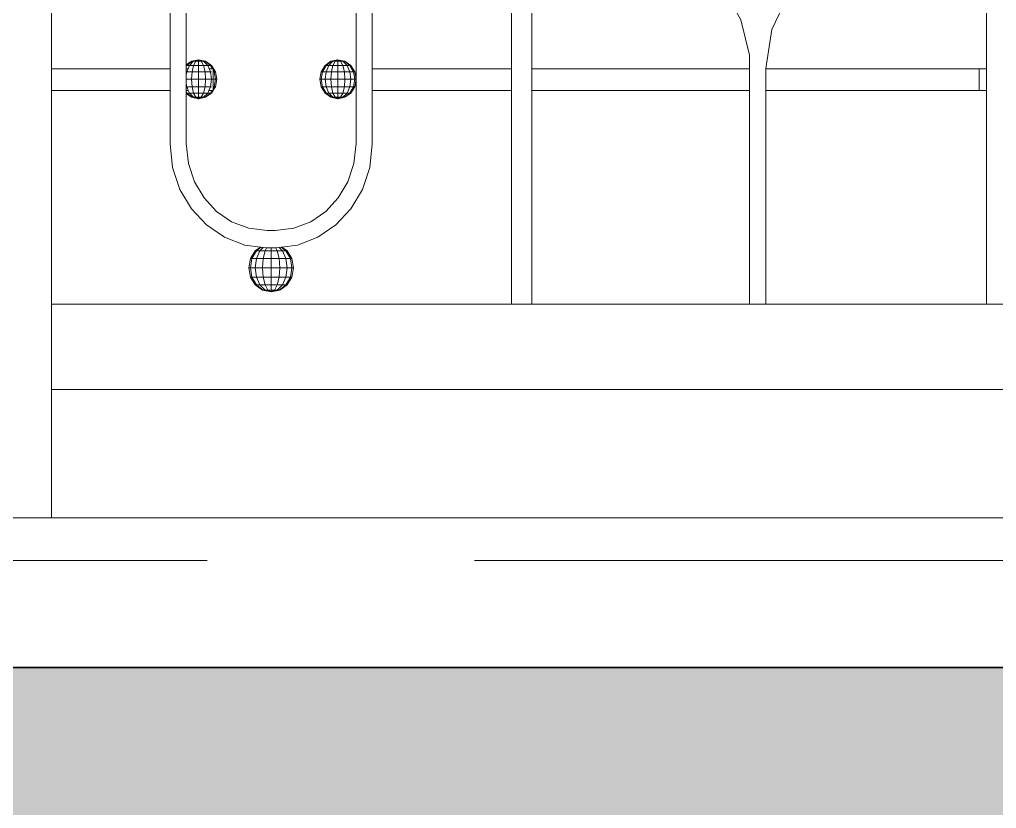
# Model space of a CAD drawing. Header units: millimetres. Extents: x 1832547 to 2001569, y -558009 to -417808.
# Drawn here: x 1917742 to 1918199, y -552015.2 to -551646 of the extents above; entities that cross this region are included whole.
import ezdxf

# ---------------------------------------------------------------- set-up
doc = ezdxf.new("R2010")
doc.units = ezdxf.units.MM
doc.header["$MEASUREMENT"] = 0
doc.linetypes.add('CENTER', pattern=[2, 1.25, -0.25, 0.25, -0.25])
for name, color, linetype, lineweight in [('CA-cot', 2, 'CONTINUOUS', 35), ('CA.dim 08', 8, 'CONTINUOUS', 13), ('CA.manh 08', 8, 'CONTINUOUS', 9), ('CA.thay 145', 145, 'CONTINUOUS', 18), ('CA.tim 67', 67, 'CENTER', 9), ('CA.vat lieu 08', 8, 'CONTINUOUS', 5), ('CA_manh 08', 8, 'CONTINUOUS', 9)]:
    doc.layers.add(name, color=color, linetype=linetype, lineweight=lineweight)
doc.layers.add('H', color=250, linetype='CONTINUOUS')

# ---------------------------------------------------------------- blocks, each defined once
blk = doc.blocks.new('EG535')
at = {"layer": 'CA_manh 08'}
for p, q in [((1947512.28, -527113.43), (1947512.28, -526601.15)), ((1947567.7, -526601.15), (1947567.7, -527113.43)), ((1947662.28, -527113.43), (1947662.28, -526601.15)), ((1947727.45, -526601.15), (1947727.45, -527113.43)), ((1947736.91, -527113.43), (1947736.91, -526601.15)), ((1947949.52, -526601.15), (1947949.52, -527113.43)), ((1947575.27, -527111.66), (1947575.27, -526601.77)), ((1947654.72, -526602.13), (1947654.72, -527118.32)), ((1947826.55, -527075.88), (1947834.6, -527090.5)), ((1947849.17, -527094.98), (1947856.75, -527079.19)), ((1947834.6, -527090.5), (1947838.76, -527107.12)), ((1947846.32, -527113.29), (1947849.17, -527094.98)), ((1947838.76, -527107.12), (1947838.76, -527113.43)), ((1947575.27, -527111.66), (1947577.76, -527109.87)), ((1947575.27, -527111.85), (1947575.27, -527111.66)), ((1947575.46, -527111.85), (1947575.27, -527111.85)), ((1947575.27, -527112.19), (1947575.46, -527111.85)), ((1947575.27, -527112.19), (1947575.27, -527111.85)), ((1947575.27, -527113.43), (1947575.27, -527112.19)), ((1947575.46, -527111.85), (1947578.01, -527109.87)), ((1947576.76, -527111.85), (1947575.46, -527111.85)), ((1947575.46, -527114.82), (1947576.76, -527111.85)), ((1947576.76, -527111.85), (1947578.72, -527109.87)), ((1947578.72, -527111.85), (1947576.76, -527111.85)), ((1947577.76, -527109.87), (1947581.02, -527109.17)), ((1947578.01, -527109.87), (1947577.76, -527109.87)), ((1947578.01, -527109.87), (1947581.02, -527109.17)), ((1947578.72, -527109.87), (1947578.01, -527109.87)), ((1947578.01, -527114.82), (1947578.72, -527111.85)), ((1947578.72, -527109.87), (1947581.02, -527109.17)), ((1947579.77, -527109.87), (1947578.72, -527109.87)), ((1947578.72, -527111.85), (1947579.77, -527109.87)), ((1947581.02, -527111.85), (1947578.72, -527111.85)), ((1947579.77, -527109.87), (1947581.02, -527109.17)), ((1947581.02, -527109.87), (1947579.77, -527109.87)), ((1947581.02, -527109.17), (1947581.02, -527109.87)), ((1947584.28, -527109.87), (1947581.02, -527109.17)), ((1947584.03, -527109.87), (1947581.02, -527109.17)), ((1947583.32, -527109.87), (1947581.02, -527109.17)), ((1947582.27, -527109.87), (1947581.02, -527109.17)), ((1947582.27, -527109.87), (1947581.02, -527109.87)), ((1947581.02, -527109.87), (1947581.02, -527111.85)), ((1947583.32, -527111.85), (1947581.02, -527111.85)), ((1947581.02, -527111.85), (1947581.02, -527114.82)), ((1947583.32, -527109.87), (1947582.27, -527109.87)), ((1947583.32, -527111.85), (1947582.27, -527109.87)), ((1947584.03, -527109.87), (1947583.32, -527109.87)), ((1947585.28, -527111.85), (1947583.32, -527109.87)), ((1947585.28, -527111.85), (1947583.32, -527111.85)), ((1947584.03, -527114.82), (1947583.32, -527111.85)), ((1947584.03, -527109.87), (1947584.28, -527109.87)), ((1947586.58, -527111.85), (1947584.03, -527109.87)), ((1947587.04, -527111.85), (1947584.28, -527109.87)), ((1947586.58, -527111.85), (1947585.28, -527111.85)), ((1947586.58, -527114.82), (1947585.28, -527111.85)), ((1947587.04, -527111.85), (1947586.58, -527111.85)), ((1947587.49, -527113.43), (1947586.58, -527111.85)), ((1947588.88, -527114.82), (1947587.04, -527111.85)), ((1947638.34, -527114.82), (1947640.19, -527111.85)), ((1947638.94, -527114.82), (1947640.64, -527111.85)), ((1947640.19, -527111.85), (1947642.95, -527109.87)), ((1947640.64, -527111.85), (1947640.19, -527111.85)), ((1947640.64, -527111.85), (1947643.2, -527109.87)), ((1947641.95, -527111.85), (1947640.64, -527111.85)), ((1947640.64, -527114.82), (1947641.95, -527111.85)), ((1947641.95, -527111.85), (1947643.9, -527109.87)), ((1947643.9, -527111.85), (1947641.95, -527111.85)), ((1947642.95, -527109.87), (1947646.2, -527109.17)), ((1947643.2, -527109.87), (1947642.95, -527109.87)), ((1947643.2, -527109.87), (1947646.2, -527109.17)), ((1947643.9, -527109.87), (1947643.2, -527109.87)), ((1947643.2, -527114.82), (1947643.9, -527111.85)), ((1947643.9, -527109.87), (1947646.2, -527109.17)), ((1947644.96, -527109.87), (1947643.9, -527109.87)), ((1947643.9, -527111.85), (1947644.96, -527109.87)), ((1947646.2, -527111.85), (1947643.9, -527111.85)), ((1947644.96, -527109.87), (1947646.2, -527109.17)), ((1947646.2, -527109.87), (1947644.96, -527109.87)), ((1947646.2, -527109.17), (1947646.2, -527109.87)), ((1947649.46, -527109.87), (1947646.2, -527109.17)), ((1947649.21, -527109.87), (1947646.2, -527109.17)), ((1947648.51, -527109.87), (1947646.2, -527109.17)), ((1947647.45, -527109.87), (1947646.2, -527109.17)), ((1947647.45, -527109.87), (1947646.2, -527109.87)), ((1947646.2, -527109.87), (1947646.2, -527111.85)), ((1947648.51, -527111.85), (1947646.2, -527111.85)), ((1947646.2, -527111.85), (1947646.2, -527114.82)), ((1947648.51, -527109.87), (1947647.45, -527109.87)), ((1947648.51, -527111.85), (1947647.45, -527109.87)), ((1947649.21, -527109.87), (1947648.51, -527109.87)), ((1947650.46, -527111.85), (1947648.51, -527109.87)), ((1947650.46, -527111.85), (1947648.51, -527111.85)), ((1947649.21, -527114.82), (1947648.51, -527111.85)), ((1947649.21, -527109.87), (1947649.46, -527109.87)), ((1947651.77, -527111.85), (1947649.21, -527109.87)), ((1947652.22, -527111.85), (1947649.46, -527109.87)), ((1947651.77, -527111.85), (1947650.46, -527111.85)), ((1947651.77, -527114.82), (1947650.46, -527111.85)), ((1947652.22, -527111.85), (1947651.77, -527111.85)), ((1947653.47, -527114.82), (1947651.77, -527111.85)), ((1947654.07, -527114.82), (1947652.22, -527111.85)), ((1947846.32, -527113.43), (1947846.32, -527113.29)), ((1947512.28, -527113.43), (1947567.7, -527113.43)), ((1947512.28, -527113.43), (1947512.28, -527123.59)), ((1947567.7, -527113.43), (1947567.7, -527123.59)), ((1947575.27, -527113.43), (1947575.95, -527113.43)), ((1947575.27, -527114.82), (1947575.27, -527113.43)), ((1947575.46, -527114.82), (1947575.27, -527114.82)), ((1947575.27, -527116.29), (1947575.46, -527114.82)), ((1947575.27, -527116.29), (1947575.27, -527114.82)), ((1947575.27, -527118.32), (1947575.27, -527116.29)), ((1947578.01, -527114.82), (1947575.46, -527114.82)), ((1947577.76, -527118.32), (1947578.01, -527114.82)), ((1947581.02, -527114.82), (1947578.01, -527114.82)), ((1947584.03, -527114.82), (1947581.02, -527114.82)), ((1947581.02, -527114.82), (1947581.02, -527118.32)), ((1947586.58, -527114.82), (1947584.03, -527114.82)), ((1947584.28, -527118.32), (1947584.03, -527114.82)), ((1947586.09, -527113.43), (1947587.49, -527113.43)), ((1947587.11, -527114.82), (1947586.58, -527114.82)), ((1947587.04, -527118.32), (1947586.58, -527114.82)), ((1947587.49, -527113.43), (1947587.88, -527113.43)), ((1947587.88, -527113.43), (1947587.88, -527114.11)), ((1947588.29, -527114.82), (1947587.88, -527114.11)), ((1947587.88, -527114.11), (1947587.88, -527114.82)), ((1947588.29, -527114.82), (1947587.88, -527114.82)), ((1947587.88, -527114.82), (1947587.88, -527118.32)), ((1947588.88, -527114.82), (1947588.29, -527114.82)), ((1947588.88, -527118.32), (1947588.29, -527114.82)), ((1947589.53, -527118.32), (1947588.88, -527114.82)), ((1947637.69, -527118.32), (1947638.34, -527114.82)), ((1947638.94, -527114.82), (1947638.34, -527114.82)), ((1947638.34, -527118.32), (1947638.94, -527114.82)), ((1947640.64, -527114.82), (1947638.94, -527114.82)), ((1947640.19, -527118.32), (1947640.64, -527114.82)), ((1947643.2, -527114.82), (1947640.64, -527114.82)), ((1947642.95, -527118.32), (1947643.2, -527114.82)), ((1947646.2, -527114.82), (1947643.2, -527114.82)), ((1947649.21, -527114.82), (1947646.2, -527114.82)), ((1947646.2, -527114.82), (1947646.2, -527118.32)), ((1947651.77, -527114.82), (1947649.21, -527114.82)), ((1947649.46, -527118.32), (1947649.21, -527114.82)), ((1947653.47, -527114.82), (1947651.77, -527114.82)), ((1947652.22, -527118.32), (1947651.77, -527114.82)), ((1947654.07, -527114.82), (1947653.47, -527114.82)), ((1947654.07, -527118.32), (1947653.47, -527114.82)), ((1947654.72, -527118.32), (1947654.07, -527114.82)), ((1947727.45, -527113.43), (1947662.28, -527113.43)), ((1947662.28, -527123.59), (1947662.28, -527113.43)), ((1947727.45, -527113.43), (1947727.45, -527123.59)), ((1947838.76, -527113.43), (1947736.91, -527113.43)), ((1947736.91, -527123.59), (1947736.91, -527113.43)), ((1947838.76, -527113.43), (1947838.76, -527123.59)), ((1947946.1, -527113.43), (1947846.32, -527113.43)), ((1947846.32, -527123.59), (1947846.32, -527113.43)), ((1947949.52, -527113.43), (1947946.1, -527113.43)), ((1947946.1, -527113.43), (1947946.1, -527123.59)), ((1947949.52, -527123.59), (1947949.52, -527113.43)), ((1947577.76, -527118.32), (1947575.27, -527118.32)), ((1947575.27, -527120.34), (1947575.27, -527118.32)), ((1947575.46, -527121.82), (1947575.27, -527120.34)), ((1947575.27, -527121.82), (1947575.27, -527120.34)), ((1947575.46, -527121.82), (1947575.27, -527121.82)), ((1947575.27, -527123.59), (1947575.27, -527121.82)), ((1947578.01, -527121.82), (1947575.46, -527121.82)), ((1947576.22, -527123.59), (1947575.46, -527121.82)), ((1947581.02, -527118.32), (1947577.76, -527118.32)), ((1947578.01, -527121.82), (1947577.76, -527118.32)), ((1947581.02, -527121.82), (1947578.01, -527121.82)), ((1947578.72, -527124.78), (1947578.01, -527121.82)), ((1947584.28, -527118.32), (1947581.02, -527118.32)), ((1947581.02, -527118.32), (1947581.02, -527121.82)), ((1947584.03, -527121.82), (1947581.02, -527121.82)), ((1947581.02, -527121.82), (1947581.02, -527124.78)), ((1947583.32, -527124.78), (1947584.03, -527121.82)), ((1947584.03, -527121.82), (1947584.28, -527118.32)), ((1947586.58, -527121.82), (1947584.03, -527121.82)), ((1947587.04, -527118.32), (1947584.28, -527118.32)), ((1947585.81, -527123.59), (1947586.58, -527121.82)), ((1947586.58, -527121.82), (1947587.04, -527118.32)), ((1947587.11, -527121.82), (1947586.58, -527121.82)), ((1947587.88, -527118.32), (1947587.04, -527118.32)), ((1947588.88, -527118.32), (1947587.88, -527118.32)), ((1947587.88, -527118.32), (1947587.88, -527121.82)), ((1947588.29, -527121.82), (1947587.88, -527121.82)), ((1947587.88, -527123.43), (1947588.88, -527121.82)), ((1947587.88, -527122.52), (1947588.29, -527121.82)), ((1947587.88, -527121.82), (1947587.88, -527122.52)), ((1947587.88, -527122.52), (1947587.88, -527123.43)), ((1947588.29, -527121.82), (1947588.88, -527118.32)), ((1947588.88, -527121.82), (1947588.29, -527121.82)), ((1947589.53, -527118.32), (1947588.88, -527118.32)), ((1947588.88, -527121.82), (1947589.53, -527118.32)), ((1947638.34, -527118.32), (1947637.69, -527118.32)), ((1947638.34, -527121.82), (1947637.69, -527118.32)), ((1947640.19, -527118.32), (1947638.34, -527118.32)), ((1947638.94, -527121.82), (1947638.34, -527118.32)), ((1947638.94, -527121.82), (1947638.34, -527121.82)), ((1947640.19, -527124.78), (1947638.34, -527121.82)), ((1947640.64, -527121.82), (1947638.94, -527121.82)), ((1947640.64, -527124.78), (1947638.94, -527121.82)), ((1947642.95, -527118.32), (1947640.19, -527118.32)), ((1947640.64, -527121.82), (1947640.19, -527118.32)), ((1947643.2, -527121.82), (1947640.64, -527121.82)), ((1947641.95, -527124.78), (1947640.64, -527121.82)), ((1947646.2, -527118.32), (1947642.95, -527118.32)), ((1947643.2, -527121.82), (1947642.95, -527118.32)), ((1947646.2, -527121.82), (1947643.2, -527121.82)), ((1947643.9, -527124.78), (1947643.2, -527121.82)), ((1947649.46, -527118.32), (1947646.2, -527118.32)), ((1947646.2, -527118.32), (1947646.2, -527121.82)), ((1947649.21, -527121.82), (1947646.2, -527121.82)), ((1947646.2, -527121.82), (1947646.2, -527124.78)), ((1947648.51, -527124.78), (1947649.21, -527121.82)), ((1947649.21, -527121.82), (1947649.46, -527118.32)), ((1947651.77, -527121.82), (1947649.21, -527121.82)), ((1947652.22, -527118.32), (1947649.46, -527118.32)), ((1947650.46, -527124.78), (1947651.77, -527121.82)), ((1947651.77, -527121.82), (1947652.22, -527118.32)), ((1947653.47, -527121.82), (1947651.77, -527121.82)), ((1947651.77, -527124.78), (1947653.47, -527121.82)), ((1947654.07, -527118.32), (1947652.22, -527118.32)), ((1947652.22, -527124.78), (1947654.07, -527121.82)), ((1947653.47, -527121.82), (1947654.07, -527118.32)), ((1947654.07, -527121.82), (1947653.47, -527121.82)), ((1947654.72, -527118.32), (1947654.07, -527118.32)), ((1947654.07, -527121.82), (1947654.72, -527118.32)), ((1947654.72, -527118.32), (1947654.72, -527148.46)), ((1947512.28, -527223.59), (1947512.28, -527123.59)), ((1947567.7, -527123.59), (1947512.28, -527123.59)), ((1947567.7, -527123.59), (1947567.7, -527148.49)), ((1947576.22, -527123.59), (1947575.27, -527123.59)), ((1947575.27, -527124.45), (1947575.27, -527123.59)), ((1947575.46, -527124.78), (1947575.27, -527124.45)), ((1947575.27, -527124.78), (1947575.27, -527124.45)), ((1947575.46, -527124.78), (1947575.27, -527124.78)), ((1947575.27, -527124.97), (1947575.27, -527124.78)), ((1947577.76, -527126.77), (1947575.27, -527124.97)), ((1947575.27, -527148.46), (1947575.27, -527124.97)), ((1947576.76, -527124.78), (1947575.46, -527124.78)), ((1947578.01, -527126.77), (1947575.46, -527124.78)), ((1947576.76, -527124.78), (1947576.22, -527123.59)), ((1947578.72, -527124.78), (1947576.76, -527124.78)), ((1947578.72, -527126.77), (1947576.76, -527124.78)), ((1947578.01, -527126.77), (1947577.76, -527126.77)), ((1947581.02, -527127.46), (1947577.76, -527126.77)), ((1947578.72, -527126.77), (1947578.01, -527126.77)), ((1947581.02, -527127.46), (1947578.01, -527126.77)), ((1947581.02, -527124.78), (1947578.72, -527124.78)), ((1947579.77, -527126.77), (1947578.72, -527124.78)), ((1947579.77, -527126.77), (1947578.72, -527126.77)), ((1947581.02, -527127.46), (1947578.72, -527126.77)), ((1947581.02, -527126.77), (1947579.77, -527126.77)), ((1947581.02, -527127.46), (1947579.77, -527126.77)), ((1947583.32, -527124.78), (1947581.02, -527124.78)), ((1947581.02, -527124.78), (1947581.02, -527126.77)), ((1947581.02, -527127.46), (1947583.32, -527126.77)), ((1947582.27, -527126.77), (1947581.02, -527126.77)), ((1947581.02, -527126.77), (1947581.02, -527127.46)), ((1947581.02, -527127.46), (1947584.28, -527126.77)), ((1947581.02, -527127.46), (1947584.03, -527126.77)), ((1947581.02, -527127.46), (1947582.27, -527126.77)), ((1947582.27, -527126.77), (1947583.32, -527124.78)), ((1947583.32, -527126.77), (1947582.27, -527126.77)), ((1947585.28, -527124.78), (1947583.32, -527124.78)), ((1947583.32, -527126.77), (1947585.28, -527124.78)), ((1947584.03, -527126.77), (1947583.32, -527126.77)), ((1947584.03, -527126.77), (1947586.58, -527124.78)), ((1947584.28, -527126.77), (1947584.03, -527126.77)), ((1947584.28, -527126.77), (1947587.04, -527124.78)), ((1947585.28, -527124.78), (1947585.81, -527123.59)), ((1947586.58, -527124.78), (1947585.28, -527124.78)), ((1947587.27, -527123.59), (1947585.81, -527123.59)), ((1947586.58, -527124.78), (1947587.27, -527123.59)), ((1947586.58, -527124.78), (1947587.04, -527124.78)), ((1947587.04, -527124.78), (1947587.78, -527123.59)), ((1947587.78, -527123.59), (1947587.27, -527123.59)), ((1947587.78, -527123.59), (1947587.88, -527123.59)), ((1947587.88, -527123.59), (1947587.88, -527123.43)), ((1947640.64, -527124.78), (1947640.19, -527124.78)), ((1947642.95, -527126.77), (1947640.19, -527124.78)), ((1947641.95, -527124.78), (1947640.64, -527124.78)), ((1947643.2, -527126.77), (1947640.64, -527124.78)), ((1947643.9, -527124.78), (1947641.95, -527124.78)), ((1947643.9, -527126.77), (1947641.95, -527124.78)), ((1947643.2, -527126.77), (1947642.95, -527126.77)), ((1947646.2, -527127.46), (1947642.95, -527126.77)), ((1947643.9, -527126.77), (1947643.2, -527126.77)), ((1947646.2, -527127.46), (1947643.2, -527126.77)), ((1947646.2, -527124.78), (1947643.9, -527124.78)), ((1947644.96, -527126.77), (1947643.9, -527124.78)), ((1947644.96, -527126.77), (1947643.9, -527126.77)), ((1947646.2, -527127.46), (1947643.9, -527126.77)), ((1947646.2, -527126.77), (1947644.96, -527126.77)), ((1947646.2, -527127.46), (1947644.96, -527126.77)), ((1947648.51, -527124.78), (1947646.2, -527124.78)), ((1947646.2, -527124.78), (1947646.2, -527126.77)), ((1947646.2, -527127.46), (1947648.51, -527126.77)), ((1947647.45, -527126.77), (1947646.2, -527126.77)), ((1947646.2, -527126.77), (1947646.2, -527127.46)), ((1947646.2, -527127.46), (1947649.46, -527126.77)), ((1947646.2, -527127.46), (1947649.21, -527126.77)), ((1947646.2, -527127.46), (1947647.45, -527126.77)), ((1947647.45, -527126.77), (1947648.51, -527124.78)), ((1947648.51, -527126.77), (1947647.45, -527126.77)), ((1947650.46, -527124.78), (1947648.51, -527124.78)), ((1947648.51, -527126.77), (1947650.46, -527124.78)), ((1947649.21, -527126.77), (1947648.51, -527126.77)), ((1947649.21, -527126.77), (1947651.77, -527124.78)), ((1947649.46, -527126.77), (1947649.21, -527126.77)), ((1947649.46, -527126.77), (1947652.22, -527124.78)), ((1947651.77, -527124.78), (1947650.46, -527124.78)), ((1947651.77, -527124.78), (1947652.22, -527124.78)), ((1947662.28, -527123.59), (1947727.45, -527123.59)), ((1947662.28, -527148.49), (1947662.28, -527123.59)), ((1947727.45, -527123.59), (1947727.45, -527223.59)), ((1947736.91, -527123.59), (1947838.76, -527123.59)), ((1947736.91, -527223.59), (1947736.91, -527123.59)), ((1947838.76, -527223.59), (1947838.76, -527123.59)), ((1947846.32, -527123.59), (1947946.1, -527123.59)), ((1947846.32, -527223.59), (1947846.32, -527123.59)), ((1947946.1, -527123.59), (1947949.52, -527123.59)), ((1947949.52, -527123.59), (1947949.52, -527223.59)), ((1947567.7, -527148.49), (1947568.9, -527159.67)), ((1947576.27, -527157.78), (1947575.27, -527148.46)), ((1947654.72, -527148.46), (1947653.72, -527157.78)), ((1947661.08, -527159.67), (1947662.28, -527148.49)), ((1947579.12, -527166.34), (1947576.27, -527157.78)), ((1947653.72, -527157.78), (1947650.87, -527166.33)), ((1947568.9, -527159.67), (1947572.32, -527169.93)), ((1947657.67, -527169.93), (1947661.08, -527159.67)), ((1947583.59, -527173.89), (1947579.12, -527166.34)), ((1947650.87, -527166.33), (1947646.39, -527173.89)), ((1947572.32, -527169.93), (1947577.68, -527178.98)), ((1947652.3, -527178.98), (1947657.67, -527169.93)), ((1947589.46, -527180.19), (1947583.59, -527173.89)), ((1947646.39, -527173.89), (1947640.53, -527180.19)), ((1947577.68, -527178.98), (1947584.71, -527186.54)), ((1947596.49, -527184.99), (1947589.46, -527180.19)), ((1947640.53, -527180.19), (1947633.5, -527184.99)), ((1947645.27, -527186.54), (1947652.3, -527178.98)), ((1947604.46, -527188.06), (1947596.49, -527184.99)), ((1947633.5, -527184.99), (1947625.53, -527188.06)), ((1947584.71, -527186.54), (1947593.14, -527192.3)), ((1947613.13, -527189.13), (1947604.46, -527188.06)), ((1947616.85, -527189.13), (1947613.13, -527189.13)), ((1947625.53, -527188.06), (1947616.85, -527189.13)), ((1947636.84, -527192.3), (1947645.27, -527186.54)), ((1947593.14, -527192.3), (1947602.7, -527195.97)), ((1947627.29, -527195.97), (1947636.84, -527192.3)), ((1947602.7, -527195.97), (1947609.95, -527196.87)), ((1947605.27, -527202.26), (1947607.55, -527198.6)), ((1947606.01, -527202.26), (1947608.12, -527198.6)), ((1947607.55, -527198.6), (1947609.95, -527196.87)), ((1947608.12, -527198.6), (1947607.55, -527198.6)), ((1947608.12, -527198.6), (1947610.29, -527196.91)), ((1947609.73, -527198.6), (1947608.12, -527198.6)), ((1947608.12, -527202.26), (1947609.73, -527198.6)), ((1947609.73, -527198.6), (1947611.27, -527197.03)), ((1947612.14, -527198.6), (1947609.73, -527198.6)), ((1947609.95, -527196.87), (1947610.29, -527196.91)), ((1947610.29, -527196.91), (1947611.27, -527197.03)), ((1947611.27, -527197.03), (1947612.87, -527197.23)), ((1947611.27, -527202.26), (1947612.14, -527198.6)), ((1947612.14, -527198.6), (1947612.87, -527197.23)), ((1947614.99, -527198.6), (1947612.14, -527198.6)), ((1947612.87, -527197.23), (1947613.1, -527197.26)), ((1947613.1, -527197.26), (1947614.99, -527197.26)), ((1947614.99, -527197.26), (1947614.99, -527198.6)), ((1947614.99, -527197.26), (1947616.88, -527197.26)), ((1947617.83, -527198.6), (1947614.99, -527198.6)), ((1947614.99, -527198.6), (1947614.99, -527202.26)), ((1947616.88, -527197.26), (1947617.11, -527197.23)), ((1947617.11, -527197.23), (1947618.71, -527197.03)), ((1947617.83, -527198.6), (1947617.11, -527197.23)), ((1947620.24, -527198.6), (1947617.83, -527198.6)), ((1947618.7, -527202.26), (1947617.83, -527198.6)), ((1947618.71, -527197.03), (1947619.69, -527196.91)), ((1947620.24, -527198.6), (1947618.71, -527197.03)), ((1947619.69, -527196.91), (1947620.02, -527196.87)), ((1947621.86, -527198.6), (1947619.69, -527196.91)), ((1947620.02, -527196.87), (1947627.29, -527195.97)), ((1947622.42, -527198.6), (1947620.02, -527196.87)), ((1947621.86, -527198.6), (1947620.24, -527198.6)), ((1947621.86, -527202.26), (1947620.24, -527198.6)), ((1947622.42, -527198.6), (1947621.86, -527198.6)), ((1947623.96, -527202.26), (1947621.86, -527198.6)), ((1947624.7, -527202.26), (1947622.42, -527198.6)), ((1947604.47, -527206.58), (1947605.27, -527202.26)), ((1947606.01, -527202.26), (1947605.27, -527202.26)), ((1947605.27, -527206.58), (1947606.01, -527202.26)), ((1947608.12, -527202.26), (1947606.01, -527202.26)), ((1947607.55, -527206.58), (1947608.12, -527202.26)), ((1947611.27, -527202.26), (1947608.12, -527202.26)), ((1947610.96, -527206.58), (1947611.27, -527202.26)), ((1947614.99, -527202.26), (1947611.27, -527202.26)), ((1947618.7, -527202.26), (1947614.99, -527202.26)), ((1947614.99, -527202.26), (1947614.99, -527206.58)), ((1947621.86, -527202.26), (1947618.7, -527202.26)), ((1947619.01, -527206.58), (1947618.7, -527202.26)), ((1947623.96, -527202.26), (1947621.86, -527202.26)), ((1947622.42, -527206.58), (1947621.86, -527202.26)), ((1947624.7, -527202.26), (1947623.96, -527202.26)), ((1947624.7, -527206.58), (1947623.96, -527202.26)), ((1947625.5, -527206.58), (1947624.7, -527202.26)), ((1947605.27, -527206.58), (1947604.47, -527206.58)), ((1947605.27, -527210.91), (1947604.47, -527206.58)), ((1947607.55, -527206.58), (1947605.27, -527206.58)), ((1947606.01, -527210.91), (1947605.27, -527206.58)), ((1947610.96, -527206.58), (1947607.55, -527206.58)), ((1947608.12, -527210.91), (1947607.55, -527206.58)), ((1947614.99, -527206.58), (1947610.96, -527206.58)), ((1947611.27, -527210.91), (1947610.96, -527206.58)), ((1947619.01, -527206.58), (1947614.99, -527206.58)), ((1947614.99, -527206.58), (1947614.99, -527210.91)), ((1947618.7, -527210.91), (1947619.01, -527206.58)), ((1947622.42, -527206.58), (1947619.01, -527206.58)), ((1947621.86, -527210.91), (1947622.42, -527206.58)), ((1947624.7, -527206.58), (1947622.42, -527206.58)), ((1947623.96, -527210.91), (1947624.7, -527206.58)), ((1947625.5, -527206.58), (1947624.7, -527206.58)), ((1947624.7, -527210.91), (1947625.5, -527206.58)), ((1947606.01, -527210.91), (1947605.27, -527210.91)), ((1947607.55, -527214.57), (1947605.27, -527210.91)), ((1947608.12, -527210.91), (1947606.01, -527210.91)), ((1947608.12, -527214.57), (1947606.01, -527210.91)), ((1947611.27, -527210.91), (1947608.12, -527210.91)), ((1947609.73, -527214.57), (1947608.12, -527210.91)), ((1947614.99, -527210.91), (1947611.27, -527210.91)), ((1947612.14, -527214.57), (1947611.27, -527210.91)), ((1947618.7, -527210.91), (1947614.99, -527210.91)), ((1947614.99, -527210.91), (1947614.99, -527214.57)), ((1947617.83, -527214.57), (1947618.7, -527210.91)), ((1947621.86, -527210.91), (1947618.7, -527210.91)), ((1947620.24, -527214.57), (1947621.86, -527210.91)), ((1947623.96, -527210.91), (1947621.86, -527210.91)), ((1947621.86, -527214.57), (1947623.96, -527210.91)), ((1947622.42, -527214.57), (1947624.7, -527210.91)), ((1947624.7, -527210.91), (1947623.96, -527210.91)), ((1947608.12, -527214.57), (1947607.55, -527214.57)), ((1947610.96, -527217.02), (1947607.55, -527214.57)), ((1947609.73, -527214.57), (1947608.12, -527214.57)), ((1947611.27, -527217.02), (1947608.12, -527214.57)), ((1947612.14, -527214.57), (1947609.73, -527214.57)), ((1947612.14, -527217.02), (1947609.73, -527214.57)), ((1947611.27, -527217.02), (1947610.96, -527217.02)), ((1947614.99, -527217.88), (1947610.96, -527217.02)), ((1947612.14, -527217.02), (1947611.27, -527217.02)), ((1947614.99, -527217.88), (1947611.27, -527217.02)), ((1947614.99, -527214.57), (1947612.14, -527214.57)), ((1947613.45, -527217.02), (1947612.14, -527214.57)), ((1947613.45, -527217.02), (1947612.14, -527217.02)), ((1947614.99, -527217.88), (1947612.14, -527217.02)), ((1947614.99, -527217.02), (1947613.45, -527217.02)), ((1947614.99, -527217.88), (1947613.45, -527217.02)), ((1947617.83, -527214.57), (1947614.99, -527214.57)), ((1947614.99, -527214.57), (1947614.99, -527217.02)), ((1947616.53, -527217.02), (1947614.99, -527217.02)), ((1947614.99, -527217.02), (1947614.99, -527217.88)), ((1947614.99, -527217.88), (1947619.01, -527217.02)), ((1947614.99, -527217.88), (1947618.7, -527217.02)), ((1947614.99, -527217.88), (1947617.83, -527217.02)), ((1947614.99, -527217.88), (1947616.53, -527217.02)), ((1947616.53, -527217.02), (1947617.83, -527214.57)), ((1947617.83, -527217.02), (1947616.53, -527217.02)), ((1947620.24, -527214.57), (1947617.83, -527214.57)), ((1947617.83, -527217.02), (1947620.24, -527214.57)), ((1947618.7, -527217.02), (1947617.83, -527217.02)), ((1947618.7, -527217.02), (1947621.86, -527214.57)), ((1947619.01, -527217.02), (1947618.7, -527217.02)), ((1947619.01, -527217.02), (1947622.42, -527214.57)), ((1947621.86, -527214.57), (1947620.24, -527214.57)), ((1947621.86, -527214.57), (1947622.42, -527214.57)), ((1947512.28, -527223.59), (1947512.28, -527263.59)), ((1947727.45, -527223.59), (1947512.28, -527223.59)), ((1947736.91, -527223.59), (1947727.45, -527223.59)), ((1947732, -527223.59), (1948214.46, -527223.59)), ((1947838.76, -527223.59), (1947736.91, -527223.59)), ((1947846.32, -527223.59), (1947838.76, -527223.59)), ((1947949.52, -527223.59), (1947846.32, -527223.59)), ((1947958.98, -527223.59), (1947949.52, -527223.59)), ((1947512.28, -527263.59), (1948186.53, -527263.59)), ((1947512.28, -527323.59), (1947512.28, -527263.59)), ((1947512.28, -527323.59), (1947484.35, -527323.59)), ((1948186.53, -527323.59), (1947512.28, -527323.59)), ((1946714.98, -527393.59), (1948313.08, -527393.59))]:
    blk.add_line(p, q, dxfattribs=at)

msp = doc.modelspace()

# ---------------------------------------------------------------- hatches: boundary and pattern name
at = {"layer": 'CA.vat lieu 08'}
h = msp.add_hatch(dxfattribs=at)
h.set_pattern_fill('BTLOT', color=256, scale=20, pattern_type=2)
h.set_pattern_definition([(50, (0, 0), (143.4520365, -12.550427), [15, -165]), (355, (0, 0), (-27.750267, 150.438427), [12, -132]), (100.4514445, (11.95, -1.05), (115.701769, 137.887998), [12.748038, -140.228422]), (46.1842, (0, 40), (213.448266, -33.103856), [22.5, -247.5]), (96.635635, (17.79, 37.24), (186.93239, 194.82372), [19.122068, -210.342752]), (351.184164, (0, 40), (186.93239, 194.82372), [18, -198]), (21, (20, 30), (119.3814104, -80.523778), [15, -165]), (326, (20, 30), (48.663066, 145.030009), [12, -132]), (71.451445, (29.95, 23.29), (168.044475, 64.506231), [12.748038, -140.228422]), (37.5, (0, 0), (2.431971, 66.5787708), [0, -130.4, 0, -134, 0, -132.5]), (7.5, (0, 0), (52.6139075, 78.8823424), [0, -76.4, 0, -127.4, 0, -50.5]), (327.5, (-44.6, 0), (106.7644872, -4.5109743), [0, -50, 0, -156, 0, -207]), (317.5, (-64.6, 0), (116.637234, 20.0209965), [0, -65, 0, -103.6, 0, -147])])
h.paths.add_polyline_path([(1918829.83, -552019.24), (1924609.95, -552019.24), (1924609.95, -551899.24), (1918829.83, -551899.24)])
h.paths.add_polyline_path([(1916709.94, -552069.24), (1918609.83, -552069.24), (1918609.83, -551949.24), (1916709.94, -551949.24)])
h.paths.add_polyline_path([(1913300.53, -552699.24), (1915356.72, -552699.24), (1915356.72, -552819.24), (1913300.53, -552819.24)])
h.paths.add_polyline_path([(1925669.95, -551899.24), (1928169.95, -551899.24), (1928169.95, -552019.24), (1925669.95, -552019.24)])
h.paths.add_polyline_path([(1924829.95, -551899.24), (1925449.95, -551899.24), (1925449.95, -552019.24), (1924829.95, -552019.24)])
at = {"layer": 'H'}
h = msp.add_hatch(dxfattribs=at)
h.set_pattern_fill('ANSI31', color=256, scale=250, style=0)
h.paths.add_polyline_path([(1928169.95, -551249.24), (1928389.95, -551249.24), (1928389.95, -551899.24), (1928169.95, -551899.24)])
h.paths.add_polyline_path([(1928549.95, -551169.24), (1928494.95, -551169.24), (1928494.95, -551249.24), (1928389.95, -551249.24), (1928389.95, -551309.24), (1928449.95, -551309.24), (1928499.95, -551309.24), (1928499.95, -551279.24), (1928505.93, -551275.51), (1928511.56, -551271.26), (1928516.79, -551266.52), (1928521.56, -551261.33), (1928525.85, -551255.73), (1928529.63, -551249.77), (1928532.85, -551243.5), (1928535.49, -551236.96), (1928537.54, -551230.21), (1928538.97, -551223.3), (1928539.77, -551216.29), (1928539.95, -551209.24), (1928549.95, -551209.24)])
h.paths.add_polyline_path([(1928429.95, -551119.24), (1928419.95, -551119.24), (1928419.95, -551099.24), (1928389.95, -551099.24), (1928389.95, -551169.24), (1928439.95, -551169.24), (1928439.95, -551149.24), (1928429.95, -551149.24)])
h.paths.add_polyline_path([(1928169.95, -547549.24), (1928389.95, -547549.24), (1928389.95, -548199.24), (1928169.95, -548199.24)])
h.paths.add_polyline_path([(1928429.95, -547419.24), (1928419.95, -547419.24), (1928419.95, -547399.24), (1928389.95, -547399.24), (1928389.95, -547469.24), (1928439.95, -547469.24), (1928439.95, -547449.24), (1928429.95, -547449.24)])
h.paths.add_polyline_path([(1928549.95, -547469.24), (1928494.95, -547469.24), (1928494.95, -547549.24), (1928389.95, -547549.24), (1928389.95, -547609.24), (1928449.95, -547609.24), (1928499.95, -547609.24), (1928499.95, -547579.24), (1928505.93, -547575.51), (1928511.56, -547571.26), (1928516.79, -547566.52), (1928521.56, -547561.33), (1928525.85, -547555.73), (1928529.63, -547549.77), (1928532.85, -547543.5), (1928535.49, -547536.96), (1928537.54, -547530.21), (1928538.97, -547523.3), (1928539.77, -547516.29), (1928539.95, -547509.24), (1928549.95, -547509.24)])
h.paths.add_polyline_path([(1928519.95, -548909.24), (1928389.95, -548909.24), (1928389.95, -548984.24), (1928454.95, -548984.24), (1928454.95, -549034.24), (1928389.95, -549034.24), (1928389.95, -549119.24), (1928419.95, -549119.24), (1928419.95, -549099.24), (1928429.95, -549099.24), (1928429.95, -549069.24), (1928439.95, -549069.24), (1928439.95, -549049.24), (1928459.95, -549049.24), (1928469.95, -549049.24), (1928469.95, -549019.24), (1928475.93, -549015.51), (1928481.56, -549011.26), (1928486.79, -549006.52), (1928491.56, -549001.33), (1928495.85, -548995.73), (1928499.63, -548989.77), (1928502.85, -548983.5), (1928505.49, -548976.96), (1928507.54, -548970.21), (1928508.97, -548963.3), (1928509.77, -548956.29), (1928509.95, -548949.24), (1928519.95, -548949.24)])
h.paths.add_polyline_path([(1928169.95, -548599.24), (1928389.95, -548599.24), (1928389.95, -548984.24), (1928169.95, -548984.24)])
h.paths.add_polyline_path([(1928519.95, -545209.24), (1928389.95, -545209.24), (1928389.95, -545284.24), (1928454.95, -545284.24), (1928454.95, -545334.24), (1928389.95, -545334.24), (1928389.95, -545419.24), (1928419.95, -545419.24), (1928419.95, -545399.24), (1928429.95, -545399.24), (1928429.95, -545369.24), (1928439.95, -545369.24), (1928439.95, -545349.24), (1928459.95, -545349.24), (1928469.95, -545349.24), (1928469.95, -545319.24), (1928475.93, -545315.51), (1928481.56, -545311.26), (1928486.79, -545306.52), (1928491.56, -545301.33), (1928495.85, -545295.73), (1928499.63, -545289.77), (1928502.85, -545283.5), (1928505.49, -545276.96), (1928507.54, -545270.21), (1928508.97, -545263.3), (1928509.77, -545256.29), (1928509.95, -545249.24), (1928519.95, -545249.24)])
h.paths.add_polyline_path([(1928169.95, -544976.05), (1928389.95, -544976.05), (1928389.95, -545284.24), (1928169.95, -545284.24)])
edge = h.paths.add_edge_path()
edge.add_line((1926914.96, -541609.26), (1927024.91, -541609.26))
edge.add_line((1927024.91, -541609.26), (1927134.86, -541609.26))
edge.add_line((1927134.86, -541609.26), (1927134.86, -541649.26))
edge.add_line((1927134.86, -541649.26), (1927099.82, -541649.26))
edge.add_line((1927099.82, -541649.26), (1927099.82, -541674.26))
edge.add_line((1927099.82, -541674.26), (1927084.83, -541674.26))
edge.add_line((1927084.83, -541674.26), (1927084.83, -541704.26))
edge.add_arc((1927469.4, -542085.72), 541.67, 135.233, 145.9663)
edge.add_arc((1927335.16, -541979.99), 371.46, 147.8935, 165.8597)
edge.add_line((1926974.96, -541889.24), (1926939.96, -541889.24))
edge.add_line((1926939.96, -541889.24), (1926939.96, -541924.24))
edge.add_line((1926939.96, -541924.24), (1926914.96, -541924.24))
edge.add_line((1926914.96, -541924.24), (1926914.96, -541609.26))
edge = h.paths.add_edge_path()
edge.add_line((1917974.83, -541609.25), (1917864.89, -541609.25))
edge.add_line((1917864.89, -541609.25), (1917754.94, -541609.25))
edge.add_line((1917754.94, -541609.25), (1917754.94, -541649.25))
edge.add_line((1917754.94, -541649.25), (1917789.97, -541649.25))
edge.add_line((1917789.97, -541649.25), (1917789.97, -541674.25))
edge.add_line((1917789.97, -541674.25), (1917804.97, -541674.25))
edge.add_line((1917804.97, -541674.25), (1917804.97, -541704.25))
edge.add_arc((1917420.39, -542085.71), 541.67, 34.0337, 44.767, ccw=False)
edge.add_arc((1917554.63, -541979.98), 371.46, 14.1403, 32.1065, ccw=False)
edge.add_line((1917914.83, -541889.23), (1917949.83, -541889.23))
edge.add_line((1917949.83, -541889.23), (1917949.83, -541924.23))
edge.add_line((1917949.83, -541924.23), (1917974.83, -541924.23))
edge.add_line((1917974.83, -541924.23), (1917974.83, -541609.25))
h.paths.add_polyline_path([(1918829.83, -544999.23), (1918609.83, -544999.23), (1918609.83, -545284.24), (1918829.83, -545284.24)])
h.paths.add_polyline_path([(1918479.83, -545209.24), (1918609.83, -545209.24), (1918609.83, -545284.24), (1918544.83, -545284.24), (1918544.83, -545334.24), (1918609.83, -545334.24), (1918609.83, -545419.24), (1918579.83, -545419.24), (1918579.83, -545399.24), (1918569.83, -545399.24), (1918569.83, -545369.24), (1918559.83, -545369.24), (1918559.83, -545349.24), (1918539.83, -545349.24), (1918529.83, -545349.24), (1918529.83, -545319.24), (1918523.85, -545315.51), (1918518.22, -545311.26), (1918512.99, -545306.52), (1918508.22, -545301.33), (1918503.93, -545295.73), (1918500.15, -545289.77), (1918496.93, -545283.5), (1918494.29, -545276.96), (1918492.24, -545270.21), (1918490.81, -545263.3), (1918490.01, -545256.29), (1918489.83, -545249.24), (1918479.83, -545249.24)])
h.paths.add_polyline_path([(1918609.83, -548984.24), (1918829.83, -548984.24), (1918829.83, -548599.24), (1918609.83, -548599.24)])
h.paths.add_polyline_path([(1918479.83, -548909.24), (1918609.83, -548909.24), (1918609.83, -548984.24), (1918544.83, -548984.24), (1918544.83, -549034.24), (1918609.83, -549034.24), (1918609.83, -549119.24), (1918579.83, -549119.24), (1918579.83, -549099.24), (1918569.83, -549099.24), (1918569.83, -549069.24), (1918559.83, -549069.24), (1918559.83, -549049.24), (1918539.83, -549049.24), (1918529.83, -549049.24), (1918529.83, -549019.24), (1918523.85, -549015.51), (1918518.22, -549011.26), (1918512.99, -549006.52), (1918508.22, -549001.33), (1918503.93, -548995.73), (1918500.15, -548989.77), (1918496.93, -548983.5), (1918494.29, -548976.96), (1918492.24, -548970.21), (1918490.81, -548963.3), (1918490.01, -548956.29), (1918489.83, -548949.24), (1918479.83, -548949.24)])
h.paths.add_polyline_path([(1929090.07, -544779.89), (1929089.95, -544780.02), (1929089.95, -544780.04)])

# ---------------------------------------------------------------- linework, layer by layer
at = {"layer": 'CA-cot'}
msp.add_lwpolyline([(1916709.94, -552069.24), (1918609.83, -552069.24), (1918609.83, -551949.24), (1916709.94, -551949.24)], close=True, dxfattribs=at)
at = {"layer": 'CA.dim 08'}
msp.add_lwpolyline([(1916709.94, -551949.24), (1918609.83, -551949.24)], dxfattribs=at)
at = {"layer": 'CA.thay 145'}
msp.add_lwpolyline([(1916959.73, -551949.24), (1918609.83, -551949.24)], dxfattribs=at)
at = {"layer": 'CA.tim 67', "ltscale": 500}
msp.add_lwpolyline([(1918579.83, -551899.24), (1907995.92, -551899.24)], dxfattribs=at)

# ---------------------------------------------------------------- block references
at = {"layer": 'CA.manh 08'}
msp.add_blockref('EG535', (-29755.25, -24555.65), dxfattribs=at)

doc.saveas('drawing.dxf')
